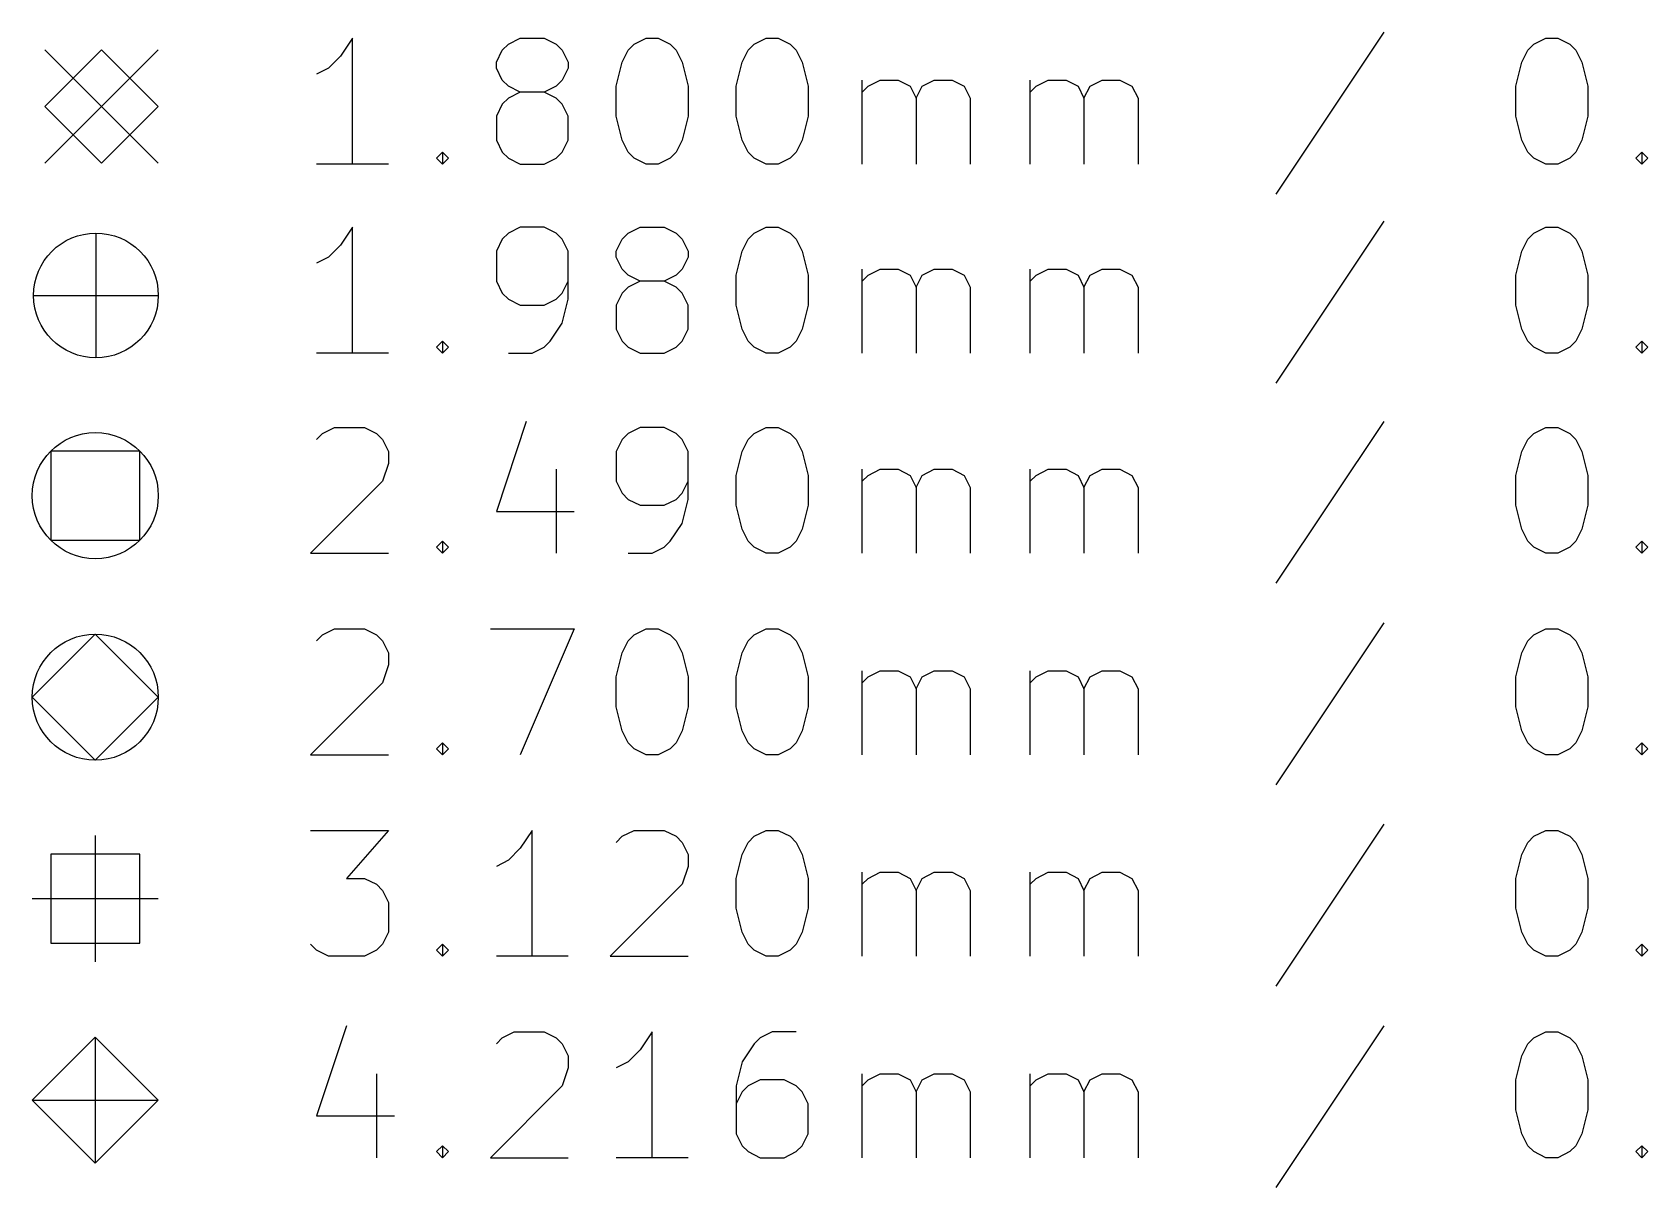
# Model space of a CAD drawing. Extents: x 3 to 18.8, y -15 to -2.7.
# Drawn here: x 3.018 to 4.028, y -14.969 to -14.246 of the extents above; entities that cross this region are included whole.
import ezdxf

# ---------------------------------------------------------------- set-up
doc = ezdxf.new("R2010")
doc.units = 0
doc.header["$MEASUREMENT"] = 0
doc.layers.add('BLACK', color=7, linetype='CONTINUOUS')

msp = doc.modelspace()

# ---------------------------------------------------------------- linework, layer by layer
at = {"layer": 'BLACK', "linetype": 'CONTINUOUS'}
for p, q in [((3.2185, -14.25), (3.211, -14.2612)), ((3.2185, -14.3287), (3.2185, -14.25)), ((3.316, -14.2537), (3.3234, -14.25)), ((3.3234, -14.25), (3.3384, -14.25)), ((3.3384, -14.25), (3.3459, -14.2537)), ((3.3947, -14.2537), (3.4022, -14.25)), ((3.4022, -14.25), (3.4097, -14.25)), ((3.4097, -14.25), (3.4172, -14.2537)), ((3.4697, -14.2537), (3.4772, -14.25)), ((3.4772, -14.25), (3.4847, -14.25)), ((3.4847, -14.25), (3.4922, -14.2537)), ((3.8634, -14.2462), (3.7959, -14.3475)), ((3.9571, -14.2537), (3.9646, -14.25)), ((3.9646, -14.25), (3.9721, -14.25)), ((3.9721, -14.25), (3.9796, -14.2537)), ((3.0262, -14.2573), (3.097, -14.3281)), ((3.097, -14.2573), (3.0262, -14.3281)), ((3.0616, -14.2573), (3.0262, -14.2927)), ((3.097, -14.2927), (3.0616, -14.2573)), ((3.211, -14.2612), (3.2035, -14.2687)), ((3.3085, -14.265), (3.3122, -14.2575)), ((3.3122, -14.2575), (3.316, -14.2537)), ((3.3459, -14.2537), (3.3497, -14.2575)), ((3.3497, -14.2575), (3.3534, -14.265)), ((3.3872, -14.265), (3.3909, -14.2575)), ((3.3909, -14.2575), (3.3947, -14.2537)), ((3.4172, -14.2537), (3.4209, -14.2575)), ((3.4209, -14.2575), (3.4247, -14.265)), ((3.4622, -14.265), (3.4659, -14.2575)), ((3.4659, -14.2575), (3.4697, -14.2537)), ((3.4922, -14.2537), (3.4959, -14.2575)), ((3.4959, -14.2575), (3.4997, -14.265)), ((3.9496, -14.265), (3.9534, -14.2575)), ((3.9534, -14.2575), (3.9571, -14.2537)), ((3.9796, -14.2537), (3.9834, -14.2575)), ((3.9834, -14.2575), (3.9871, -14.265)), ((3.2035, -14.2687), (3.196, -14.2725)), ((3.3085, -14.2687), (3.3085, -14.265)), ((3.3122, -14.2762), (3.3085, -14.2687)), ((3.3534, -14.2687), (3.3497, -14.2762)), ((3.3534, -14.265), (3.3534, -14.2687)), ((3.3834, -14.28), (3.3872, -14.265)), ((3.4247, -14.265), (3.4284, -14.28)), ((3.4584, -14.28), (3.4622, -14.265)), ((3.4997, -14.265), (3.5034, -14.28)), ((3.9459, -14.28), (3.9496, -14.265)), ((3.9871, -14.265), (3.9909, -14.28)), ((3.316, -14.28), (3.3122, -14.2762)), ((3.3234, -14.2837), (3.316, -14.28)), ((3.3459, -14.28), (3.3384, -14.2837)), ((3.3497, -14.2762), (3.3459, -14.28)), ((3.3834, -14.2987), (3.3834, -14.28)), ((3.4284, -14.28), (3.4284, -14.2987)), ((3.4584, -14.2987), (3.4584, -14.28)), ((3.5034, -14.28), (3.5034, -14.2987)), ((3.5372, -14.3287), (3.5372, -14.2762)), ((3.5372, -14.2837), (3.5409, -14.28)), ((3.5409, -14.28), (3.5484, -14.2762)), ((3.5484, -14.2762), (3.5597, -14.2762)), ((3.5597, -14.2762), (3.5672, -14.28)), ((3.5672, -14.28), (3.5709, -14.2875)), ((3.5709, -14.2875), (3.5747, -14.28)), ((3.5747, -14.28), (3.5822, -14.2762)), ((3.5822, -14.2762), (3.5934, -14.2762)), ((3.5934, -14.2762), (3.6009, -14.28)), ((3.6009, -14.28), (3.6047, -14.2875)), ((3.6422, -14.3287), (3.6422, -14.2762)), ((3.6422, -14.2837), (3.6459, -14.28)), ((3.6459, -14.28), (3.6534, -14.2762)), ((3.6534, -14.2762), (3.6647, -14.2762)), ((3.6647, -14.2762), (3.6722, -14.28)), ((3.6722, -14.28), (3.6759, -14.2875)), ((3.6759, -14.2875), (3.6797, -14.28)), ((3.6797, -14.28), (3.6872, -14.2762)), ((3.6872, -14.2762), (3.6984, -14.2762)), ((3.6984, -14.2762), (3.7059, -14.28)), ((3.7059, -14.28), (3.7097, -14.2875)), ((3.9459, -14.2987), (3.9459, -14.28)), ((3.9909, -14.28), (3.9909, -14.2987)), ((3.3122, -14.2912), (3.3085, -14.2987)), ((3.316, -14.2875), (3.3122, -14.2912)), ((3.3234, -14.2837), (3.316, -14.2875)), ((3.3384, -14.2837), (3.3234, -14.2837)), ((3.3459, -14.2875), (3.3384, -14.2837)), ((3.3497, -14.2912), (3.3459, -14.2875)), ((3.3534, -14.2987), (3.3497, -14.2912)), ((3.5709, -14.2875), (3.5709, -14.3287)), ((3.6047, -14.2875), (3.6047, -14.3287)), ((3.6759, -14.2875), (3.6759, -14.3287)), ((3.7097, -14.2875), (3.7097, -14.3287)), ((3.0262, -14.2927), (3.0616, -14.3281)), ((3.0616, -14.3281), (3.097, -14.2927)), ((3.3085, -14.2987), (3.3085, -14.3137)), ((3.3534, -14.3137), (3.3534, -14.2987)), ((3.3872, -14.3137), (3.3834, -14.2987)), ((3.4284, -14.2987), (3.4247, -14.3137)), ((3.4622, -14.3137), (3.4584, -14.2987)), ((3.5034, -14.2987), (3.4997, -14.3137)), ((3.9496, -14.3137), (3.9459, -14.2987)), ((3.9909, -14.2987), (3.9871, -14.3137)), ((3.271, -14.325), (3.2747, -14.3212)), ((3.2747, -14.3212), (3.2785, -14.325)), ((3.2747, -14.3212), (3.2747, -14.3287)), ((3.3085, -14.3137), (3.3122, -14.3212)), ((3.3122, -14.3212), (3.316, -14.325)), ((3.3459, -14.325), (3.3497, -14.3212)), ((3.3497, -14.3212), (3.3534, -14.3137)), ((3.3909, -14.3212), (3.3872, -14.3137)), ((3.3947, -14.325), (3.3909, -14.3212)), ((3.4209, -14.3212), (3.4172, -14.325)), ((3.4247, -14.3137), (3.4209, -14.3212)), ((3.4659, -14.3212), (3.4622, -14.3137)), ((3.4697, -14.325), (3.4659, -14.3212)), ((3.4959, -14.3212), (3.4922, -14.325)), ((3.4997, -14.3137), (3.4959, -14.3212)), ((3.9534, -14.3212), (3.9496, -14.3137)), ((3.9571, -14.325), (3.9534, -14.3212)), ((3.9834, -14.3212), (3.9796, -14.325)), ((3.9871, -14.3137), (3.9834, -14.3212)), ((4.0209, -14.325), (4.0246, -14.3212)), ((4.0246, -14.3212), (4.0284, -14.325)), ((4.0246, -14.3212), (4.0246, -14.3287)), ((3.241, -14.3287), (3.196, -14.3287)), ((3.2747, -14.3287), (3.271, -14.325)), ((3.2785, -14.325), (3.2747, -14.3287)), ((3.316, -14.325), (3.3234, -14.3287)), ((3.3234, -14.3287), (3.3384, -14.3287)), ((3.3384, -14.3287), (3.3459, -14.325)), ((3.4022, -14.3287), (3.3947, -14.325)), ((3.4097, -14.3287), (3.4022, -14.3287)), ((3.4172, -14.325), (3.4097, -14.3287)), ((3.4772, -14.3287), (3.4697, -14.325)), ((3.4847, -14.3287), (3.4772, -14.3287)), ((3.4922, -14.325), (3.4847, -14.3287)), ((3.9646, -14.3287), (3.9571, -14.325)), ((3.9721, -14.3287), (3.9646, -14.3287)), ((3.9796, -14.325), (3.9721, -14.3287)), ((4.0246, -14.3287), (4.0209, -14.325)), ((4.0284, -14.325), (4.0246, -14.3287)), ((3.0581, -14.3719), (3.0581, -14.4498)), ((3.2185, -14.3681), (3.211, -14.3794)), ((3.2185, -14.4468), (3.2185, -14.3681)), ((3.316, -14.3719), (3.3122, -14.3756)), ((3.3234, -14.3681), (3.316, -14.3719)), ((3.3384, -14.3681), (3.3234, -14.3681)), ((3.3459, -14.3719), (3.3384, -14.3681)), ((3.3497, -14.3756), (3.3459, -14.3719)), ((3.3872, -14.3756), (3.3909, -14.3719)), ((3.3909, -14.3719), (3.3984, -14.3681)), ((3.3984, -14.3681), (3.4134, -14.3681)), ((3.4134, -14.3681), (3.4209, -14.3719)), ((3.4209, -14.3719), (3.4247, -14.3756)), ((3.4659, -14.3756), (3.4697, -14.3719)), ((3.4697, -14.3719), (3.4772, -14.3681)), ((3.4772, -14.3681), (3.4847, -14.3681)), ((3.4847, -14.3681), (3.4922, -14.3719)), ((3.4922, -14.3719), (3.4959, -14.3756)), ((3.8634, -14.3644), (3.7959, -14.4656)), ((3.9534, -14.3756), (3.9571, -14.3719)), ((3.9571, -14.3719), (3.9646, -14.3681)), ((3.9646, -14.3681), (3.9721, -14.3681)), ((3.9721, -14.3681), (3.9796, -14.3719)), ((3.9796, -14.3719), (3.9834, -14.3756)), ((3.211, -14.3794), (3.2035, -14.3869)), ((3.3122, -14.3756), (3.3085, -14.3831)), ((3.3085, -14.3831), (3.3085, -14.4018)), ((3.3534, -14.3831), (3.3497, -14.3756)), ((3.3534, -14.4131), (3.3534, -14.3831)), ((3.3834, -14.3831), (3.3872, -14.3756)), ((3.3834, -14.3869), (3.3834, -14.3831)), ((3.4247, -14.3756), (3.4284, -14.3831)), ((3.4284, -14.3831), (3.4284, -14.3869)), ((3.4584, -14.3981), (3.4622, -14.3831)), ((3.4622, -14.3831), (3.4659, -14.3756)), ((3.4959, -14.3756), (3.4997, -14.3831)), ((3.4997, -14.3831), (3.5034, -14.3981)), ((3.9459, -14.3981), (3.9496, -14.3831)), ((3.9496, -14.3831), (3.9534, -14.3756)), ((3.9834, -14.3756), (3.9871, -14.3831)), ((3.9871, -14.3831), (3.9909, -14.3981)), ((3.2035, -14.3869), (3.196, -14.3906)), ((3.3872, -14.3944), (3.3834, -14.3869)), ((3.4284, -14.3869), (3.4247, -14.3944)), ((3.3085, -14.4018), (3.3122, -14.4093)), ((3.3497, -14.4093), (3.3534, -14.4018)), ((3.3909, -14.3981), (3.3872, -14.3944)), ((3.3984, -14.4018), (3.3909, -14.3981)), ((3.3984, -14.4018), (3.3909, -14.4056)), ((3.4134, -14.4018), (3.3984, -14.4018)), ((3.4209, -14.3981), (3.4134, -14.4018)), ((3.4209, -14.4056), (3.4134, -14.4018)), ((3.4247, -14.3944), (3.4209, -14.3981)), ((3.4584, -14.4168), (3.4584, -14.3981)), ((3.5034, -14.3981), (3.5034, -14.4168)), ((3.5372, -14.4468), (3.5372, -14.3944)), ((3.5372, -14.4018), (3.5409, -14.3981)), ((3.5409, -14.3981), (3.5484, -14.3944)), ((3.5484, -14.3944), (3.5597, -14.3944)), ((3.5597, -14.3944), (3.5672, -14.3981)), ((3.5672, -14.3981), (3.5709, -14.4056)), ((3.5709, -14.4056), (3.5747, -14.3981)), ((3.5747, -14.3981), (3.5822, -14.3944)), ((3.5822, -14.3944), (3.5934, -14.3944)), ((3.5934, -14.3944), (3.6009, -14.3981)), ((3.6009, -14.3981), (3.6047, -14.4056)), ((3.6422, -14.4468), (3.6422, -14.3944)), ((3.6422, -14.4018), (3.6459, -14.3981)), ((3.6459, -14.3981), (3.6534, -14.3944)), ((3.6534, -14.3944), (3.6647, -14.3944)), ((3.6647, -14.3944), (3.6722, -14.3981)), ((3.6722, -14.3981), (3.6759, -14.4056)), ((3.6759, -14.4056), (3.6797, -14.3981)), ((3.6797, -14.3981), (3.6872, -14.3944)), ((3.6872, -14.3944), (3.6984, -14.3944)), ((3.6984, -14.3944), (3.7059, -14.3981)), ((3.7059, -14.3981), (3.7097, -14.4056)), ((3.9459, -14.4168), (3.9459, -14.3981)), ((3.9909, -14.3981), (3.9909, -14.4168)), ((3.0191, -14.4108), (3.097, -14.4108)), ((3.3122, -14.4093), (3.316, -14.4131)), ((3.316, -14.4131), (3.3234, -14.4168)), ((3.3384, -14.4168), (3.3459, -14.4131)), ((3.3459, -14.4131), (3.3497, -14.4093)), ((3.3497, -14.4281), (3.3534, -14.4131)), ((3.3872, -14.4093), (3.3834, -14.4168)), ((3.3909, -14.4056), (3.3872, -14.4093)), ((3.4247, -14.4093), (3.4209, -14.4056)), ((3.4284, -14.4168), (3.4247, -14.4093)), ((3.5709, -14.4056), (3.5709, -14.4468)), ((3.6047, -14.4056), (3.6047, -14.4468)), ((3.6759, -14.4056), (3.6759, -14.4468)), ((3.7097, -14.4056), (3.7097, -14.4468)), ((3.3234, -14.4168), (3.3384, -14.4168)), ((3.3834, -14.4168), (3.3834, -14.4318)), ((3.4284, -14.4318), (3.4284, -14.4168)), ((3.4622, -14.4318), (3.4584, -14.4168)), ((3.5034, -14.4168), (3.4997, -14.4318)), ((3.9496, -14.4318), (3.9459, -14.4168)), ((3.9909, -14.4168), (3.9871, -14.4318)), ((3.3422, -14.4393), (3.3497, -14.4281)), ((3.3834, -14.4318), (3.3872, -14.4393)), ((3.4247, -14.4393), (3.4284, -14.4318)), ((3.4659, -14.4393), (3.4622, -14.4318)), ((3.4997, -14.4318), (3.4959, -14.4393)), ((3.9534, -14.4393), (3.9496, -14.4318)), ((3.9871, -14.4318), (3.9834, -14.4393)), ((3.271, -14.4431), (3.2747, -14.4393)), ((3.2747, -14.4468), (3.271, -14.4431)), ((3.2747, -14.4393), (3.2785, -14.4431)), ((3.2747, -14.4393), (3.2747, -14.4468)), ((3.2785, -14.4431), (3.2747, -14.4468)), ((3.3309, -14.4468), (3.3384, -14.4431)), ((3.3384, -14.4431), (3.3422, -14.4393)), ((3.3872, -14.4393), (3.3909, -14.4431)), ((3.3909, -14.4431), (3.3984, -14.4468)), ((3.4134, -14.4468), (3.4209, -14.4431)), ((3.4209, -14.4431), (3.4247, -14.4393)), ((3.4697, -14.4431), (3.4659, -14.4393)), ((3.4772, -14.4468), (3.4697, -14.4431)), ((3.4922, -14.4431), (3.4847, -14.4468)), ((3.4959, -14.4393), (3.4922, -14.4431)), ((3.9571, -14.4431), (3.9534, -14.4393)), ((3.9646, -14.4468), (3.9571, -14.4431)), ((3.9796, -14.4431), (3.9721, -14.4468)), ((3.9834, -14.4393), (3.9796, -14.4431)), ((4.0209, -14.4431), (4.0246, -14.4393)), ((4.0246, -14.4468), (4.0209, -14.4431)), ((4.0246, -14.4393), (4.0284, -14.4431)), ((4.0246, -14.4393), (4.0246, -14.4468)), ((4.0284, -14.4431), (4.0246, -14.4468)), ((3.241, -14.4468), (3.196, -14.4468)), ((3.316, -14.4468), (3.3309, -14.4468)), ((3.3984, -14.4468), (3.4134, -14.4468)), ((3.4847, -14.4468), (3.4772, -14.4468)), ((3.9721, -14.4468), (3.9646, -14.4468)), ((3.1997, -14.4971), (3.2072, -14.4933)), ((3.2072, -14.4933), (3.226, -14.4933)), ((3.226, -14.4933), (3.2335, -14.4971)), ((3.3272, -14.4896), (3.3085, -14.5458)), ((3.3984, -14.4933), (3.3909, -14.4971)), ((3.4134, -14.4933), (3.3984, -14.4933)), ((3.4209, -14.4971), (3.4134, -14.4933)), ((3.4697, -14.4971), (3.4772, -14.4933)), ((3.4772, -14.4933), (3.4847, -14.4933)), ((3.4847, -14.4933), (3.4922, -14.4971)), ((3.8634, -14.4896), (3.7959, -14.5908)), ((3.9571, -14.4971), (3.9646, -14.4933)), ((3.9646, -14.4933), (3.9721, -14.4933)), ((3.9721, -14.4933), (3.9796, -14.4971)), ((3.196, -14.5008), (3.1997, -14.4971)), ((3.2335, -14.4971), (3.2372, -14.5008)), ((3.2372, -14.5008), (3.241, -14.5083)), ((3.3872, -14.5008), (3.3834, -14.5083)), ((3.3909, -14.4971), (3.3872, -14.5008)), ((3.4247, -14.5008), (3.4209, -14.4971)), ((3.4284, -14.5083), (3.4247, -14.5008)), ((3.4622, -14.5083), (3.4659, -14.5008)), ((3.4659, -14.5008), (3.4697, -14.4971)), ((3.4922, -14.4971), (3.4959, -14.5008)), ((3.4959, -14.5008), (3.4997, -14.5083)), ((3.9496, -14.5083), (3.9534, -14.5008)), ((3.9534, -14.5008), (3.9571, -14.4971)), ((3.9796, -14.4971), (3.9834, -14.5008)), ((3.9834, -14.5008), (3.9871, -14.5083)), ((3.0855, -14.5082), (3.0298, -14.5082)), ((3.0298, -14.5082), (3.0298, -14.5639)), ((3.0855, -14.5639), (3.0855, -14.5082)), ((3.241, -14.5083), (3.241, -14.5158)), ((3.3834, -14.5083), (3.3834, -14.527)), ((3.4284, -14.5383), (3.4284, -14.5083)), ((3.4584, -14.5233), (3.4622, -14.5083)), ((3.4997, -14.5083), (3.5034, -14.5233)), ((3.9459, -14.5233), (3.9496, -14.5083)), ((3.9871, -14.5083), (3.9909, -14.5233)), ((3.241, -14.5158), (3.2372, -14.527)), ((3.3459, -14.5195), (3.3459, -14.572)), ((3.4584, -14.542), (3.4584, -14.5233)), ((3.5034, -14.5233), (3.5034, -14.542)), ((3.5372, -14.572), (3.5372, -14.5195)), ((3.5372, -14.527), (3.5409, -14.5233)), ((3.5409, -14.5233), (3.5484, -14.5195)), ((3.5484, -14.5195), (3.5597, -14.5195)), ((3.5597, -14.5195), (3.5672, -14.5233)), ((3.5672, -14.5233), (3.5709, -14.5308)), ((3.5709, -14.5308), (3.5747, -14.5233)), ((3.5747, -14.5233), (3.5822, -14.5195)), ((3.5822, -14.5195), (3.5934, -14.5195)), ((3.5934, -14.5195), (3.6009, -14.5233)), ((3.6009, -14.5233), (3.6047, -14.5308)), ((3.6422, -14.572), (3.6422, -14.5195)), ((3.6422, -14.527), (3.6459, -14.5233)), ((3.6459, -14.5233), (3.6534, -14.5195)), ((3.6534, -14.5195), (3.6647, -14.5195)), ((3.6647, -14.5195), (3.6722, -14.5233)), ((3.6722, -14.5233), (3.6759, -14.5308)), ((3.6759, -14.5308), (3.6797, -14.5233)), ((3.6797, -14.5233), (3.6872, -14.5195)), ((3.6872, -14.5195), (3.6984, -14.5195)), ((3.6984, -14.5195), (3.7059, -14.5233)), ((3.7059, -14.5233), (3.7097, -14.5308)), ((3.9459, -14.542), (3.9459, -14.5233)), ((3.9909, -14.5233), (3.9909, -14.542)), ((3.2372, -14.527), (3.1922, -14.572)), ((3.3834, -14.527), (3.3872, -14.5345)), ((3.3872, -14.5345), (3.3909, -14.5383)), ((3.4209, -14.5383), (3.4247, -14.5345)), ((3.4247, -14.5345), (3.4284, -14.527)), ((3.5709, -14.5308), (3.5709, -14.572)), ((3.6047, -14.5308), (3.6047, -14.572)), ((3.6759, -14.5308), (3.6759, -14.572)), ((3.7097, -14.5308), (3.7097, -14.572)), ((3.3909, -14.5383), (3.3984, -14.542)), ((3.3984, -14.542), (3.4134, -14.542)), ((3.4134, -14.542), (3.4209, -14.5383)), ((3.4247, -14.5533), (3.4284, -14.5383)), ((3.4622, -14.557), (3.4584, -14.542)), ((3.5034, -14.542), (3.4997, -14.557)), ((3.9496, -14.557), (3.9459, -14.542)), ((3.9909, -14.542), (3.9871, -14.557)), ((3.3085, -14.5458), (3.3572, -14.5458)), ((3.4172, -14.5645), (3.4247, -14.5533)), ((3.0298, -14.5639), (3.0855, -14.5639)), ((3.271, -14.5683), (3.2747, -14.5645)), ((3.2747, -14.5645), (3.2785, -14.5683)), ((3.2747, -14.5645), (3.2747, -14.572)), ((3.4134, -14.5683), (3.4172, -14.5645)), ((3.4659, -14.5645), (3.4622, -14.557)), ((3.4697, -14.5683), (3.4659, -14.5645)), ((3.4959, -14.5645), (3.4922, -14.5683)), ((3.4997, -14.557), (3.4959, -14.5645)), ((3.9534, -14.5645), (3.9496, -14.557)), ((3.9571, -14.5683), (3.9534, -14.5645)), ((3.9834, -14.5645), (3.9796, -14.5683)), ((3.9871, -14.557), (3.9834, -14.5645)), ((4.0209, -14.5683), (4.0246, -14.5645)), ((4.0246, -14.5645), (4.0284, -14.5683)), ((4.0246, -14.5645), (4.0246, -14.572)), ((3.1922, -14.572), (3.241, -14.572)), ((3.2747, -14.572), (3.271, -14.5683)), ((3.2785, -14.5683), (3.2747, -14.572)), ((3.3909, -14.572), (3.4059, -14.572)), ((3.4059, -14.572), (3.4134, -14.5683)), ((3.4772, -14.572), (3.4697, -14.5683)), ((3.4847, -14.572), (3.4772, -14.572)), ((3.4922, -14.5683), (3.4847, -14.572)), ((3.9646, -14.572), (3.9571, -14.5683)), ((3.9721, -14.572), (3.9646, -14.572)), ((3.9796, -14.5683), (3.9721, -14.572)), ((4.0246, -14.572), (4.0209, -14.5683)), ((4.0284, -14.5683), (4.0246, -14.572)), ((3.0577, -14.6226), (3.0183, -14.662)), ((3.097, -14.662), (3.0577, -14.6226)), ((3.196, -14.6268), (3.1997, -14.623)), ((3.1997, -14.623), (3.2072, -14.6193)), ((3.2072, -14.6193), (3.226, -14.6193)), ((3.226, -14.6193), (3.2335, -14.623)), ((3.2335, -14.623), (3.2372, -14.6268)), ((3.3047, -14.6193), (3.3572, -14.6193)), ((3.3572, -14.6193), (3.3234, -14.698)), ((3.3909, -14.6268), (3.3947, -14.623)), ((3.3947, -14.623), (3.4022, -14.6193)), ((3.4022, -14.6193), (3.4097, -14.6193)), ((3.4097, -14.6193), (3.4172, -14.623)), ((3.4172, -14.623), (3.4209, -14.6268)), ((3.4659, -14.6268), (3.4697, -14.623)), ((3.4697, -14.623), (3.4772, -14.6193)), ((3.4772, -14.6193), (3.4847, -14.6193)), ((3.4847, -14.6193), (3.4922, -14.623)), ((3.4922, -14.623), (3.4959, -14.6268)), ((3.8634, -14.6155), (3.7959, -14.7168)), ((3.9534, -14.6268), (3.9571, -14.623)), ((3.9571, -14.623), (3.9646, -14.6193)), ((3.9646, -14.6193), (3.9721, -14.6193)), ((3.9721, -14.6193), (3.9796, -14.623)), ((3.9796, -14.623), (3.9834, -14.6268)), ((3.2372, -14.6268), (3.241, -14.6343)), ((3.241, -14.6343), (3.241, -14.6418)), ((3.3834, -14.6493), (3.3872, -14.6343)), ((3.3872, -14.6343), (3.3909, -14.6268)), ((3.4209, -14.6268), (3.4247, -14.6343)), ((3.4247, -14.6343), (3.4284, -14.6493)), ((3.4584, -14.6493), (3.4622, -14.6343)), ((3.4622, -14.6343), (3.4659, -14.6268)), ((3.4959, -14.6268), (3.4997, -14.6343)), ((3.4997, -14.6343), (3.5034, -14.6493)), ((3.9459, -14.6493), (3.9496, -14.6343)), ((3.9496, -14.6343), (3.9534, -14.6268)), ((3.9834, -14.6268), (3.9871, -14.6343)), ((3.9871, -14.6343), (3.9909, -14.6493)), ((3.241, -14.6418), (3.2372, -14.653)), ((3.5372, -14.698), (3.5372, -14.6455)), ((3.5409, -14.6493), (3.5484, -14.6455)), ((3.5484, -14.6455), (3.5597, -14.6455)), ((3.5597, -14.6455), (3.5672, -14.6493)), ((3.5747, -14.6493), (3.5822, -14.6455)), ((3.5822, -14.6455), (3.5934, -14.6455)), ((3.5934, -14.6455), (3.6009, -14.6493)), ((3.6422, -14.698), (3.6422, -14.6455)), ((3.6459, -14.6493), (3.6534, -14.6455)), ((3.6534, -14.6455), (3.6647, -14.6455)), ((3.6647, -14.6455), (3.6722, -14.6493)), ((3.6797, -14.6493), (3.6872, -14.6455)), ((3.6872, -14.6455), (3.6984, -14.6455)), ((3.6984, -14.6455), (3.7059, -14.6493)), ((3.2372, -14.653), (3.1922, -14.698)), ((3.3834, -14.668), (3.3834, -14.6493)), ((3.4284, -14.6493), (3.4284, -14.668)), ((3.4584, -14.668), (3.4584, -14.6493)), ((3.5034, -14.6493), (3.5034, -14.668)), ((3.5372, -14.653), (3.5409, -14.6493)), ((3.5672, -14.6493), (3.5709, -14.6568)), ((3.5709, -14.6568), (3.5747, -14.6493)), ((3.6009, -14.6493), (3.6047, -14.6568)), ((3.6422, -14.653), (3.6459, -14.6493)), ((3.6722, -14.6493), (3.6759, -14.6568)), ((3.6759, -14.6568), (3.6797, -14.6493)), ((3.7059, -14.6493), (3.7097, -14.6568)), ((3.9459, -14.668), (3.9459, -14.6493)), ((3.9909, -14.6493), (3.9909, -14.668)), ((3.0183, -14.662), (3.0577, -14.7014)), ((3.0577, -14.7014), (3.097, -14.662)), ((3.5709, -14.6568), (3.5709, -14.698)), ((3.6047, -14.6568), (3.6047, -14.698)), ((3.6759, -14.6568), (3.6759, -14.698)), ((3.7097, -14.6568), (3.7097, -14.698)), ((3.3872, -14.683), (3.3834, -14.668)), ((3.4284, -14.668), (3.4247, -14.683)), ((3.4622, -14.683), (3.4584, -14.668)), ((3.5034, -14.668), (3.4997, -14.683)), ((3.9496, -14.683), (3.9459, -14.668)), ((3.9909, -14.668), (3.9871, -14.683)), ((3.3909, -14.6905), (3.3872, -14.683)), ((3.4247, -14.683), (3.4209, -14.6905)), ((3.4659, -14.6905), (3.4622, -14.683)), ((3.4997, -14.683), (3.4959, -14.6905)), ((3.9534, -14.6905), (3.9496, -14.683)), ((3.9871, -14.683), (3.9834, -14.6905)), ((3.271, -14.6943), (3.2747, -14.6905)), ((3.2747, -14.698), (3.271, -14.6943)), ((3.2747, -14.6905), (3.2785, -14.6943)), ((3.2747, -14.6905), (3.2747, -14.698)), ((3.2785, -14.6943), (3.2747, -14.698)), ((3.3947, -14.6943), (3.3909, -14.6905)), ((3.4022, -14.698), (3.3947, -14.6943)), ((3.4172, -14.6943), (3.4097, -14.698)), ((3.4209, -14.6905), (3.4172, -14.6943)), ((3.4697, -14.6943), (3.4659, -14.6905)), ((3.4772, -14.698), (3.4697, -14.6943)), ((3.4922, -14.6943), (3.4847, -14.698)), ((3.4959, -14.6905), (3.4922, -14.6943)), ((3.9571, -14.6943), (3.9534, -14.6905)), ((3.9646, -14.698), (3.9571, -14.6943)), ((3.9796, -14.6943), (3.9721, -14.698)), ((3.9834, -14.6905), (3.9796, -14.6943)), ((4.0209, -14.6943), (4.0246, -14.6905)), ((4.0246, -14.698), (4.0209, -14.6943)), ((4.0246, -14.6905), (4.0284, -14.6943)), ((4.0246, -14.6905), (4.0246, -14.698)), ((4.0284, -14.6943), (4.0246, -14.698)), ((3.1922, -14.698), (3.241, -14.698)), ((3.4097, -14.698), (3.4022, -14.698)), ((3.4847, -14.698), (3.4772, -14.698)), ((3.9721, -14.698), (3.9646, -14.698)), ((3.1922, -14.7453), (3.241, -14.7453)), ((3.241, -14.7453), (3.2147, -14.7753)), ((3.3309, -14.7453), (3.3234, -14.7565)), ((3.3309, -14.824), (3.3309, -14.7453)), ((3.3872, -14.749), (3.3947, -14.7453)), ((3.3947, -14.7453), (3.4134, -14.7453)), ((3.4134, -14.7453), (3.4209, -14.749)), ((3.4697, -14.749), (3.4772, -14.7453)), ((3.4772, -14.7453), (3.4847, -14.7453)), ((3.4847, -14.7453), (3.4922, -14.749)), ((3.8634, -14.7415), (3.7959, -14.8428)), ((3.9571, -14.749), (3.9646, -14.7453)), ((3.9646, -14.7453), (3.9721, -14.7453)), ((3.9721, -14.7453), (3.9796, -14.749)), ((3.0577, -14.7486), (3.0577, -14.8274)), ((3.3234, -14.7565), (3.316, -14.764)), ((3.3834, -14.7528), (3.3872, -14.749)), ((3.4209, -14.749), (3.4247, -14.7528)), ((3.4247, -14.7528), (3.4284, -14.7603)), ((3.4622, -14.7603), (3.4659, -14.7528)), ((3.4659, -14.7528), (3.4697, -14.749)), ((3.4922, -14.749), (3.4959, -14.7528)), ((3.4959, -14.7528), (3.4997, -14.7603)), ((3.9496, -14.7603), (3.9534, -14.7528)), ((3.9534, -14.7528), (3.9571, -14.749)), ((3.9796, -14.749), (3.9834, -14.7528)), ((3.9834, -14.7528), (3.9871, -14.7603)), ((3.0855, -14.7602), (3.0298, -14.7602)), ((3.0298, -14.7602), (3.0298, -14.8158)), ((3.0855, -14.8158), (3.0855, -14.7602)), ((3.316, -14.764), (3.3085, -14.7678)), ((3.4284, -14.7603), (3.4284, -14.7678)), ((3.4584, -14.7753), (3.4622, -14.7603)), ((3.4997, -14.7603), (3.5034, -14.7753)), ((3.9459, -14.7753), (3.9496, -14.7603)), ((3.9871, -14.7603), (3.9909, -14.7753)), ((3.2147, -14.7753), (3.226, -14.7753)), ((3.226, -14.7753), (3.2335, -14.779)), ((3.4284, -14.7678), (3.4247, -14.779)), ((3.4584, -14.794), (3.4584, -14.7753)), ((3.5034, -14.7753), (3.5034, -14.794)), ((3.5372, -14.824), (3.5372, -14.7715)), ((3.5372, -14.779), (3.5409, -14.7753)), ((3.5409, -14.7753), (3.5484, -14.7715)), ((3.5484, -14.7715), (3.5597, -14.7715)), ((3.5597, -14.7715), (3.5672, -14.7753)), ((3.5672, -14.7753), (3.5709, -14.7828)), ((3.5709, -14.7828), (3.5747, -14.7753)), ((3.5747, -14.7753), (3.5822, -14.7715)), ((3.5822, -14.7715), (3.5934, -14.7715)), ((3.5934, -14.7715), (3.6009, -14.7753)), ((3.6009, -14.7753), (3.6047, -14.7828)), ((3.6422, -14.824), (3.6422, -14.7715)), ((3.6422, -14.779), (3.6459, -14.7753)), ((3.6459, -14.7753), (3.6534, -14.7715)), ((3.6534, -14.7715), (3.6647, -14.7715)), ((3.6647, -14.7715), (3.6722, -14.7753)), ((3.6722, -14.7753), (3.6759, -14.7828)), ((3.6759, -14.7828), (3.6797, -14.7753)), ((3.6797, -14.7753), (3.6872, -14.7715)), ((3.6872, -14.7715), (3.6984, -14.7715)), ((3.6984, -14.7715), (3.7059, -14.7753)), ((3.7059, -14.7753), (3.7097, -14.7828)), ((3.9459, -14.794), (3.9459, -14.7753)), ((3.9909, -14.7753), (3.9909, -14.794)), ((3.2335, -14.779), (3.2372, -14.7828)), ((3.2372, -14.7828), (3.241, -14.7903)), ((3.4247, -14.779), (3.3797, -14.824)), ((3.5709, -14.7828), (3.5709, -14.824)), ((3.6047, -14.7828), (3.6047, -14.824)), ((3.6759, -14.7828), (3.6759, -14.824)), ((3.7097, -14.7828), (3.7097, -14.824)), ((3.0183, -14.788), (3.097, -14.788)), ((3.241, -14.7903), (3.241, -14.809)), ((3.4622, -14.809), (3.4584, -14.794)), ((3.5034, -14.794), (3.4997, -14.809)), ((3.9496, -14.809), (3.9459, -14.794)), ((3.9909, -14.794), (3.9871, -14.809)), ((3.0298, -14.8158), (3.0855, -14.8158)), ((3.196, -14.8203), (3.1922, -14.8165)), ((3.2372, -14.8165), (3.2335, -14.8203)), ((3.241, -14.809), (3.2372, -14.8165)), ((3.271, -14.8203), (3.2747, -14.8165)), ((3.2747, -14.8165), (3.2785, -14.8203)), ((3.2747, -14.8165), (3.2747, -14.824)), ((3.4659, -14.8165), (3.4622, -14.809)), ((3.4697, -14.8203), (3.4659, -14.8165)), ((3.4959, -14.8165), (3.4922, -14.8203)), ((3.4997, -14.809), (3.4959, -14.8165)), ((3.9534, -14.8165), (3.9496, -14.809)), ((3.9571, -14.8203), (3.9534, -14.8165)), ((3.9834, -14.8165), (3.9796, -14.8203)), ((3.9871, -14.809), (3.9834, -14.8165)), ((4.0209, -14.8203), (4.0246, -14.8165)), ((4.0246, -14.8165), (4.0284, -14.8203)), ((4.0246, -14.8165), (4.0246, -14.824)), ((3.2035, -14.824), (3.196, -14.8203)), ((3.226, -14.824), (3.2035, -14.824)), ((3.2335, -14.8203), (3.226, -14.824)), ((3.2747, -14.824), (3.271, -14.8203)), ((3.2785, -14.8203), (3.2747, -14.824)), ((3.3534, -14.824), (3.3085, -14.824)), ((3.3797, -14.824), (3.4284, -14.824)), ((3.4772, -14.824), (3.4697, -14.8203)), ((3.4847, -14.824), (3.4772, -14.824)), ((3.4922, -14.8203), (3.4847, -14.824)), ((3.9646, -14.824), (3.9571, -14.8203)), ((3.9721, -14.824), (3.9646, -14.824)), ((3.9796, -14.8203), (3.9721, -14.824)), ((4.0246, -14.824), (4.0209, -14.8203)), ((4.0284, -14.8203), (4.0246, -14.824)), ((3.2147, -14.8675), (3.196, -14.9237)), ((3.8634, -14.8675), (3.7959, -14.9687)), ((3.0577, -14.8746), (3.0183, -14.914)), ((3.0577, -14.8746), (3.0577, -14.9533)), ((3.097, -14.914), (3.0577, -14.8746)), ((3.3085, -14.8788), (3.3122, -14.875)), ((3.3122, -14.875), (3.3197, -14.8713)), ((3.3197, -14.8713), (3.3384, -14.8713)), ((3.3384, -14.8713), (3.3459, -14.875)), ((3.3459, -14.875), (3.3497, -14.8788)), ((3.4059, -14.8713), (3.3984, -14.8825)), ((3.4059, -14.95), (3.4059, -14.8713)), ((3.4734, -14.875), (3.4697, -14.8788)), ((3.4809, -14.8713), (3.4734, -14.875)), ((3.4959, -14.8713), (3.4809, -14.8713)), ((3.9534, -14.8788), (3.9571, -14.875)), ((3.9571, -14.875), (3.9646, -14.8713)), ((3.9646, -14.8713), (3.9721, -14.8713)), ((3.9721, -14.8713), (3.9796, -14.875)), ((3.9796, -14.875), (3.9834, -14.8788)), ((3.3497, -14.8788), (3.3534, -14.8863)), ((3.3534, -14.8863), (3.3534, -14.8938)), ((3.3984, -14.8825), (3.3909, -14.89)), ((3.4697, -14.8788), (3.4622, -14.89)), ((3.9459, -14.9012), (3.9496, -14.8863)), ((3.9496, -14.8863), (3.9534, -14.8788)), ((3.9834, -14.8788), (3.9871, -14.8863)), ((3.9871, -14.8863), (3.9909, -14.9012)), ((3.2335, -14.8975), (3.2335, -14.95)), ((3.3534, -14.8938), (3.3497, -14.905)), ((3.3909, -14.89), (3.3834, -14.8938)), ((3.4622, -14.89), (3.4584, -14.905)), ((3.5372, -14.95), (3.5372, -14.8975)), ((3.5409, -14.9012), (3.5484, -14.8975)), ((3.5484, -14.8975), (3.5597, -14.8975)), ((3.5597, -14.8975), (3.5672, -14.9012)), ((3.5747, -14.9012), (3.5822, -14.8975)), ((3.5822, -14.8975), (3.5934, -14.8975)), ((3.5934, -14.8975), (3.6009, -14.9012)), ((3.6422, -14.95), (3.6422, -14.8975)), ((3.6459, -14.9012), (3.6534, -14.8975)), ((3.6534, -14.8975), (3.6647, -14.8975)), ((3.6647, -14.8975), (3.6722, -14.9012)), ((3.6797, -14.9012), (3.6872, -14.8975)), ((3.6872, -14.8975), (3.6984, -14.8975)), ((3.6984, -14.8975), (3.7059, -14.9012)), ((3.3497, -14.905), (3.3047, -14.95)), ((3.4584, -14.905), (3.4584, -14.935)), ((3.4659, -14.905), (3.4622, -14.9087)), ((3.4734, -14.9012), (3.4659, -14.905)), ((3.4884, -14.9012), (3.4734, -14.9012)), ((3.4959, -14.905), (3.4884, -14.9012)), ((3.4997, -14.9087), (3.4959, -14.905)), ((3.5372, -14.905), (3.5409, -14.9012)), ((3.5672, -14.9012), (3.5709, -14.9087)), ((3.5709, -14.9087), (3.5747, -14.9012)), ((3.6009, -14.9012), (3.6047, -14.9087)), ((3.6422, -14.905), (3.6459, -14.9012)), ((3.6722, -14.9012), (3.6759, -14.9087)), ((3.6759, -14.9087), (3.6797, -14.9012)), ((3.7059, -14.9012), (3.7097, -14.9087)), ((3.9459, -14.92), (3.9459, -14.9012)), ((3.9909, -14.9012), (3.9909, -14.92)), ((3.0183, -14.914), (3.097, -14.914)), ((3.0183, -14.914), (3.0577, -14.9533)), ((3.0577, -14.9533), (3.097, -14.914)), ((3.4622, -14.9087), (3.4584, -14.9162)), ((3.5034, -14.9162), (3.4997, -14.9087)), ((3.5034, -14.935), (3.5034, -14.9162)), ((3.5709, -14.9087), (3.5709, -14.95)), ((3.6047, -14.9087), (3.6047, -14.95)), ((3.6759, -14.9087), (3.6759, -14.95)), ((3.7097, -14.9087), (3.7097, -14.95)), ((3.196, -14.9237), (3.2447, -14.9237)), ((3.9496, -14.935), (3.9459, -14.92)), ((3.9909, -14.92), (3.9871, -14.935)), ((3.4584, -14.935), (3.4622, -14.9425)), ((3.4997, -14.9425), (3.5034, -14.935)), ((3.9534, -14.9425), (3.9496, -14.935)), ((3.9871, -14.935), (3.9834, -14.9425)), ((3.271, -14.9462), (3.2747, -14.9425)), ((3.2747, -14.95), (3.271, -14.9462)), ((3.2747, -14.9425), (3.2785, -14.9462)), ((3.2747, -14.9425), (3.2747, -14.95)), ((3.2785, -14.9462), (3.2747, -14.95)), ((3.4622, -14.9425), (3.4659, -14.9462)), ((3.4659, -14.9462), (3.4734, -14.95)), ((3.4884, -14.95), (3.4959, -14.9462)), ((3.4959, -14.9462), (3.4997, -14.9425)), ((3.9571, -14.9462), (3.9534, -14.9425)), ((3.9646, -14.95), (3.9571, -14.9462)), ((3.9796, -14.9462), (3.9721, -14.95)), ((3.9834, -14.9425), (3.9796, -14.9462)), ((4.0209, -14.9462), (4.0246, -14.9425)), ((4.0246, -14.95), (4.0209, -14.9462)), ((4.0246, -14.9425), (4.0284, -14.9462)), ((4.0246, -14.9425), (4.0246, -14.95)), ((4.0284, -14.9462), (4.0246, -14.95)), ((3.3047, -14.95), (3.3534, -14.95)), ((3.4284, -14.95), (3.3834, -14.95)), ((3.4734, -14.95), (3.4884, -14.95)), ((3.9721, -14.95), (3.9646, -14.95))]:
    msp.add_line(p, q, dxfattribs=at)
at = {"layer": 'BLACK'}
for centre, radius in [((3.0581, -14.4108), 0.039), ((3.0577, -14.536), 0.0394), ((3.0577, -14.662), 0.0394)]:
    msp.add_circle(centre, radius, dxfattribs=at)

doc.saveas('drawing.dxf')
